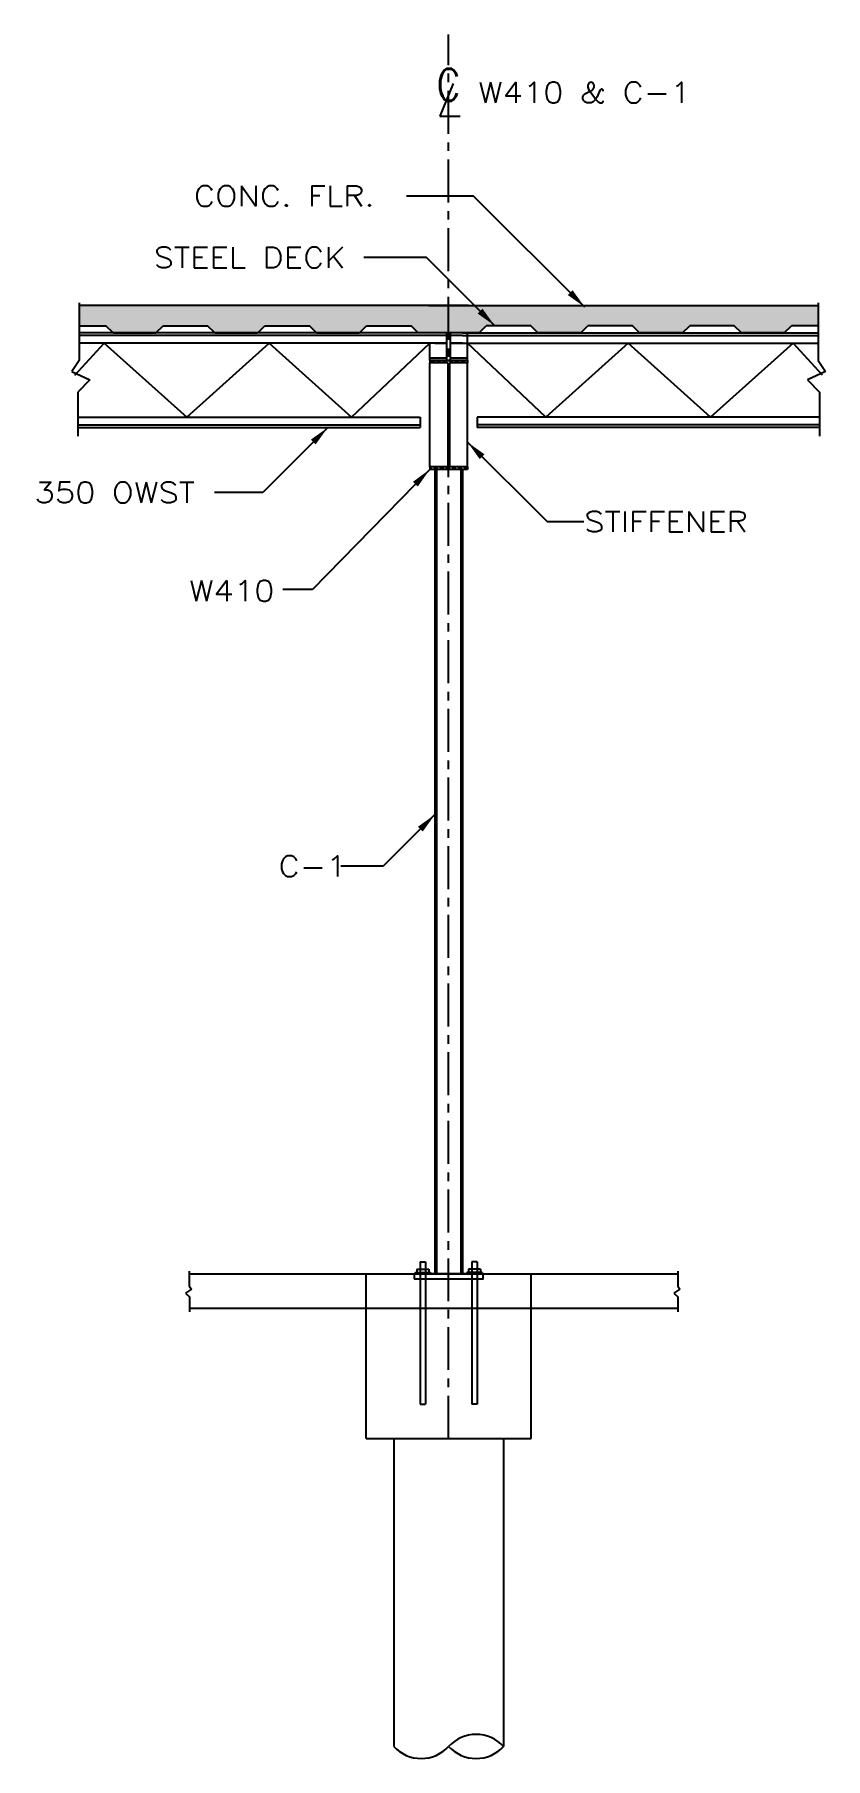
# Model space of a CAD drawing. Header units: inches. Extents: x -229 to 9761, y -1201 to 3580.
# Drawn here: x 601.8 to 717, y 834.9 to 1085.9 of the extents above; entities that cross this region are included whole.
import ezdxf

# ---------------------------------------------------------------- set-up
doc = ezdxf.new("R2010")
doc.units = ezdxf.units.IN
doc.header["$MEASUREMENT"] = 0
doc.linetypes.add('CENTER', pattern=[2, 1.25, -0.25, 0.25, -0.25])
for name, color, linetype in [('C-241-1', 241, 'CONTINUOUS'), ('CENTER', 1, 'CENTER'), ('L1', 1, 'CONTINUOUS'), ('LAYER131A', 131, 'CONTINUOUS'), ('Section-Stiffener', 2, 'CONTINUOUS'), ('Struc_Section_BP', 135, 'CONTINUOUS'), ('Struc_Section_Conc', 71, 'CONTINUOUS'), ('Struc_Section_Dim', 5, 'CONTINUOUS'), ('Struc_Section_Steel', 11, 'CONTINUOUS'), ('Structural_Steel_Deck', 41, 'CONTINUOUS'), ('Structural_Steel_Joist', 21, 'CONTINUOUS'), ('Structural_SteelBeam', 22, 'CONTINUOUS'), ('TEXT', 4, 'CONTINUOUS')]:
    doc.layers.add(name, color=color, linetype=linetype)
doc.styles.add('ROMANS', font='ROMANS.SHX', dxfattribs={"width": 0.8})
doc.styles.add('ROMANS-115', font='romans.shx', dxfattribs={"width": 1.15})
doc.dimstyles.new('48-ROMANS-115', dxfattribs={"dimtxt": 3, "dimasz": 3, "dimexe": 3, "dimexo": 3, "dimgap": 0.0625, "dimtad": 1, "dimdec": 4, "dimzin": 1, "dimdsep": 46, "dimlunit": 4, "dimtxsty": 'ROMANS-115', "dimcen": 0.0625, "dimclrd": 256, "dimclre": 256, "dimclrt": 256, "dimadec": 0, "dimazin": 0, "dimtfac": 1, "dimtdec": 4, "dimtofl": 0, "dimtmove": 0, "dimatfit": 0, "dimfxl": 1, "dimfrac": 2, "dimtolj": 1, "dimtzin": 0, "dimarcsym": 0})
doc.dimstyles.new('48-ROMANS-115-BPV', dxfattribs={"dimtxt": 3, "dimasz": 3, "dimexe": 3, "dimexo": 3, "dimgap": 0.0625, "dimtad": 1, "dimdec": 4, "dimzin": 1, "dimdsep": 46, "dimlunit": 4, "dimtxsty": 'ROMANS-115', "dimcen": 0.0625, "dimclrd": 256, "dimclre": 256, "dimclrt": 256, "dimadec": 0, "dimazin": 0, "dimtfac": 1, "dimtdec": 4, "dimtofl": 0, "dimtmove": 0, "dimatfit": 0, "dimfxl": 1, "dimfrac": 2, "dimtolj": 1, "dimtzin": 0, "dimarcsym": 0})

# ---------------------------------------------------------------- blocks, each defined once
blk = doc.blocks.new('CLMARK')
at = {"layer": 'TEXT'}
for p, q in [((1.52, 4.57), (-3.55, -7.61)), ((-3.55, -7.61), (4.06, -7.61))]:
    blk.add_line(p, q, dxfattribs=at)
at = {"layer": 'TEXT', "style": 'ROMANS', "width": 0.8}
blk.add_text('C', height=12, dxfattribs=at).set_placement((-4.59, -1.9))

msp = doc.modelspace()

# ---------------------------------------------------------------- hatches: boundary and pattern name
at = {"layer": 'Struc_Section_Dim', "ltscale": 2}
h = msp.add_hatch(dxfattribs=at)
h.set_pattern_fill('AR-CONC', color=256, scale=0.2, style=0)
h.set_pattern_definition([(50, (0, 0), (1.4345204, -0.1255043), [0.15, -1.65]), (355, (0, 0), (-0.2775027, 1.5043843), [0.12, -1.32]), (100.4514, (0.1195, -0.0105), (1.1570188, 1.3788791), [0.1274804, -1.4022842]), (46.1842, (0, 0.4), (2.134482, -0.331038), [0.225, -2.475]), (96.6356, (0.1779, 0.3724), (1.8693254, 1.9482357), [0.1912206, -2.103426]), (351.1842, (0, 0.4), (1.869324, 1.9482372), [0.18, -1.98]), (21, (0.2, 0.3), (1.1938141, -0.8052378), [0.15, -1.65]), (326, (0.2, 0.3), (0.4866307, 1.4503001), [0.12, -1.32]), (71.4514, (0.2995, 0.2329), (1.6804453, 0.645061), [0.1274804, -1.4022842]), (37.5, (0, 0), (0.02431971, 0.6657877), [0, -1.304, 0, -1.34, 0, -1.325]), (7.5, (0, 0), (0.52613907, 0.78882342), [0, -0.764, 0, -1.274, 0, -0.505]), (327.5, (-0.446, 0), (1.06764487, -0.04510974), [0, -0.5, 0, -1.56, 0, -2.07]), (317.5, (-0.646, 0), (1.16637234, 0.20020996), [0, -0.65, 0, -1.036, 0, -1.47])])
h.paths.add_polyline_path([(662.123826, 1046.475656), (659.248826, 1046.475656), (608.328386, 1046.475656), (608.328386, 1043.521), (612.223244, 1043.521), (613.268589, 1042.475656), (619.515981, 1042.475656), (620.561326, 1043.521), (627.035744, 1043.521), (628.081089, 1042.475656), (634.328481, 1042.475656), (635.373826, 1043.521), (641.848244, 1043.521), (642.893589, 1042.475656), (649.140981, 1042.475656), (650.186326, 1043.521), (656.660744, 1043.521), (657.706089, 1042.475656), (661.873826, 1042.475656), (662.123826, 1042.475656)])
h.paths.add_polyline_path([(715.919266, 1046.475656), (662.123826, 1046.475656), (662.123826, 1042.475656), (666.541563, 1042.475656), (667.586908, 1043.521), (674.061326, 1043.521), (675.106671, 1042.475656), (681.354063, 1042.475656), (682.399408, 1043.521), (688.873826, 1043.521), (689.919171, 1042.475656), (696.166563, 1042.475656), (697.211908, 1043.521), (703.686326, 1043.521), (704.731671, 1042.475656), (710.979063, 1042.475656), (712.024408, 1043.521), (715.919266, 1043.521)])
at = {"layer": 'Structural_SteelBeam'}
h = msp.add_hatch(dxfattribs=at)
h.set_pattern_fill('STEEL', color=256, scale=5, style=0)
h.set_pattern_definition([(135, (822.0466, 1054.43006), (0.4419417, 0.4419417), []), (135, (822.0466, 1054.74256), (0.4419417, 0.4419417), [])])
h.paths.add_polyline_path([(664.873826, 1038.475656), (664.873826, 1038.100656), (662.248826, 1038.100656), (662.248826, 1022.975656), (664.873826, 1022.975656), (664.873826, 1022.600656), (662.123826, 1022.600656), (662.123826, 1038.475656)])
h.paths.add_polyline_path([(659.373826, 1038.100656), (659.373826, 1038.475656), (662.123826, 1038.475656), (662.123826, 1022.600656), (659.373826, 1022.600656), (659.373826, 1022.975656), (661.998826, 1022.975656), (661.998826, 1038.100656)])

# ---------------------------------------------------------------- linework, layer by layer
at = {"layer": 'C-241-1'}
for p, q in [((657.997743, 907.197305), (657.997743, 906.156068)), ((657.997743, 907.197305), (658.749908, 907.197305)), ((658.749908, 907.197305), (658.749908, 906.156068)), ((665.497743, 907.197305), (665.497743, 906.156068)), ((666.249908, 907.197305), (665.497743, 907.197305)), ((666.249908, 907.197305), (666.249908, 906.156068)), ((657.252898, 905.661223), (659.494754, 905.661223)), ((657.252898, 905.661223), (657.252898, 905.475656)), ((657.252898, 905.475656), (659.494754, 905.475656)), ((657.502898, 906.156068), (659.244754, 906.156068)), ((657.502898, 906.156068), (657.502898, 905.661223)), ((659.244754, 906.156068), (659.244754, 905.661223)), ((659.494754, 905.661223), (659.494754, 905.475656)), ((666.994754, 905.661223), (664.752898, 905.661223)), ((664.752898, 905.661223), (664.752898, 905.475656)), ((666.994754, 905.475656), (664.752898, 905.475656)), ((666.744754, 906.156068), (665.002898, 906.156068)), ((665.002898, 906.156068), (665.002898, 905.661223)), ((666.744754, 906.156068), (666.744754, 905.661223)), ((666.994754, 905.661223), (666.994754, 905.475656))]:
    msp.add_line(p, q, dxfattribs=at)
at = {"layer": 'C-241-1', "ltscale": 2}
for p, q in [((657.997743, 906.156068), (657.997743, 886.475656)), ((658.749908, 906.156068), (658.749908, 886.475656)), ((665.497743, 906.156068), (665.497743, 886.475656)), ((666.249908, 906.156068), (666.249908, 886.475656)), ((657.997743, 886.475656), (658.749908, 886.475656)), ((666.249908, 886.475656), (665.497743, 886.475656))]:
    msp.add_line(p, q, dxfattribs=at)
at = {"layer": 'CENTER', "ltscale": 5}
msp.add_line((662.123826, 881.475656), (662.123826, 1085.930449), dxfattribs=at)
at = {"layer": 'L1'}
for p, q in [((608.328386, 1046.875579), (608.328386, 1038.436099)), ((715.919266, 1046.875579), (715.919266, 1038.436099)), ((608.328386, 1038.436099), (607.271002, 1036.851719)), ((607.271002, 1036.851719), (609.914466, 1035.62039)), ((716.97665, 1036.851719), (714.333186, 1035.62039)), ((715.919266, 1038.436099), (716.97665, 1036.851719)), ((609.914466, 1035.62039), (608.152155, 1033.827172)), ((714.333186, 1035.62039), (716.095497, 1033.827172)), ((608.152155, 1033.827172), (608.152155, 1027.464603)), ((716.095497, 1033.827172), (716.095497, 1027.464603))]:
    msp.add_line(p, q, dxfattribs=at)
at = {"layer": 'LAYER131A'}
for p, q in [((660.123826, 1022.600656), (660.123826, 905.475656)), ((664.123826, 1022.600656), (664.123826, 905.475656)), ((654.137917, 881.475656), (654.137917, 836.648826)), ((654.137917, 881.475656), (670.109734, 881.475656)), ((670.109734, 881.475656), (670.109734, 836.648826))]:
    msp.add_line(p, q, dxfattribs=at)
for centre, start, end in [((658.130872, 840.31874), 222.58603586, 317.41396414), ((666.11678, 832.978912), 42.58603586, 137.41396414), ((666.11678, 840.31874), 222.58603586, 317.41396414)]:
    msp.add_arc(centre, 5.423279, start, end, dxfattribs=at)
at = {"layer": 'Section-Stiffener', "ltscale": 2}
for p, q in [((659.373826, 1022.975656), (659.373826, 1038.100656)), ((664.873826, 1022.975656), (664.873826, 1038.100656))]:
    msp.add_line(p, q, dxfattribs=at)
at = {"layer": 'Struc_Section_BP', "ltscale": 2}
msp.add_lwpolyline([(657.123826, 904.725656), (667.123826, 904.725656), (667.123826, 905.475656), (657.123826, 905.475656)], close=True, dxfattribs=at)
at = {"layer": 'Struc_Section_Conc', "ltscale": 2}
for p, q in [((664.998826, 1046.475656), (608.328386, 1046.475656)), ((659.248826, 1046.475656), (715.919266, 1046.475656)), ((608.328386, 1043.521), (612.223244, 1043.521)), ((613.268589, 1042.475656), (612.223244, 1043.521)), ((613.268589, 1042.475656), (619.486035, 1042.475656)), ((619.515981, 1042.475656), (616.46888, 1042.475656)), ((619.515981, 1042.475656), (620.561326, 1043.521)), ((620.561326, 1043.521), (627.035744, 1043.521)), ((628.081089, 1042.475656), (627.035744, 1043.521)), ((628.081089, 1042.475656), (634.298535, 1042.475656)), ((634.328481, 1042.475656), (631.28138, 1042.475656)), ((634.328481, 1042.475656), (635.373826, 1043.521)), ((635.373826, 1043.521), (641.848244, 1043.521)), ((642.893589, 1042.475656), (641.848244, 1043.521)), ((642.893589, 1042.475656), (649.111035, 1042.475656)), ((649.140981, 1042.475656), (646.09388, 1042.475656)), ((649.140981, 1042.475656), (650.186326, 1043.521)), ((650.186326, 1043.521), (656.660744, 1043.521)), ((657.706089, 1042.475656), (656.660744, 1043.521)), ((666.541563, 1042.475656), (657.706089, 1042.475656)), ((666.541563, 1042.475656), (667.586908, 1043.521)), ((674.061326, 1043.521), (667.586908, 1043.521)), ((675.106671, 1042.475656), (674.061326, 1043.521)), ((675.106671, 1042.475656), (678.153772, 1042.475656)), ((681.354063, 1042.475656), (675.136617, 1042.475656)), ((681.354063, 1042.475656), (682.399408, 1043.521)), ((688.873826, 1043.521), (682.399408, 1043.521)), ((689.919171, 1042.475656), (688.873826, 1043.521)), ((689.919171, 1042.475656), (692.966272, 1042.475656)), ((696.166563, 1042.475656), (689.949117, 1042.475656)), ((696.166563, 1042.475656), (697.211908, 1043.521)), ((703.686326, 1043.521), (697.211908, 1043.521)), ((704.731671, 1042.475656), (703.686326, 1043.521)), ((704.731671, 1042.475656), (707.778772, 1042.475656)), ((710.979063, 1042.475656), (704.761617, 1042.475656)), ((710.979063, 1042.475656), (712.024408, 1043.521)), ((715.919266, 1043.521), (712.024408, 1043.521)), ((624.366103, 905.857823), (624.366103, 903.680582)), ((624.405028, 905.475656), (695.461478, 905.475656)), ((650.123826, 881.475656), (650.123826, 905.475656)), ((674.123826, 881.475656), (674.123826, 905.475656)), ((695.461478, 905.857823), (695.461478, 903.680582)), ((624.677502, 903.252909), (623.821155, 902.63084)), ((623.821155, 902.63084), (624.405028, 902.12541)), ((624.366103, 903.680582), (624.677502, 903.252909)), ((624.405028, 902.12541), (624.405028, 899.928297)), ((695.772877, 903.252909), (694.916531, 902.63084)), ((694.916531, 902.63084), (695.500403, 902.12541)), ((695.461478, 903.680582), (695.772877, 903.252909)), ((695.500403, 902.12541), (695.500403, 899.928297)), ((624.405028, 900.475656), (695.500403, 900.475656)), ((650.123826, 881.475656), (674.123826, 881.475656))]:
    msp.add_line(p, q, dxfattribs=at)
at = {"layer": 'Struc_Section_Steel', "ltscale": 4}
for p, q in [((660.373826, 1022.600656), (660.373826, 905.475656)), ((663.873826, 1022.600656), (663.873826, 905.475656))]:
    msp.add_line(p, q, dxfattribs=at)
at = {"layer": 'Structural_Steel_Deck'}
for p, q in [((619.515981, 1042.475656), (616.46888, 1042.475656)), ((704.731671, 1042.475656), (707.778772, 1042.475656))]:
    msp.add_line(p, q, dxfattribs=at)
at = {"layer": 'Structural_Steel_Joist'}
for p, q in [((661.873826, 1042.475656), (608.328386, 1042.475656)), ((661.873826, 1042.100656), (608.328386, 1042.100656)), ((661.873826, 1038.475656), (661.873826, 1042.475656)), ((664.123826, 1042.475656), (662.373826, 1042.475656)), ((662.373826, 1038.475656), (662.373826, 1042.475656)), ((664.123826, 1042.100656), (662.373826, 1042.100656)), ((664.123826, 1042.475656), (715.919266, 1042.475656)), ((664.123826, 1042.100656), (715.919266, 1042.100656)), ((664.873826, 1038.475656), (664.873826, 1042.475656)), ((607.689637, 1036.307367), (611.998826, 1040.975656)), ((661.873826, 1040.975656), (608.328386, 1040.975656)), ((611.998826, 1040.975656), (623.998826, 1030.195656)), ((623.998826, 1030.195656), (635.998826, 1040.975656)), ((635.998826, 1040.975656), (647.998826, 1030.195656)), ((647.998826, 1030.195656), (659.373826, 1040.975656)), ((659.373826, 1038.475656), (659.373826, 1040.975656)), ((660.123826, 1040.975656), (661.873826, 1040.975656)), ((664.123826, 1040.975656), (662.373826, 1040.975656)), ((662.373826, 1040.975656), (715.919266, 1040.975656)), ((676.248826, 1030.195656), (664.873826, 1040.975656)), ((688.248826, 1040.975656), (676.248826, 1030.195656)), ((700.248826, 1030.195656), (688.248826, 1040.975656)), ((712.248826, 1040.975656), (700.248826, 1030.195656)), ((716.558015, 1036.307367), (712.248826, 1040.975656)), ((659.373826, 1038.850656), (661.873826, 1038.850656)), ((664.873826, 1038.475656), (659.373826, 1038.475656)), ((662.373826, 1038.850656), (664.873826, 1038.850656)), ((608.152155, 1030.195656), (657.998826, 1030.195656)), ((657.998826, 1030.195656), (657.998826, 1028.695656)), ((716.095497, 1030.195656), (666.248826, 1030.195656)), ((666.248826, 1030.195656), (666.248826, 1028.695656)), ((608.152155, 1029.070656), (657.998826, 1029.070656)), ((608.152155, 1028.695656), (657.998826, 1028.695656)), ((716.095497, 1029.070656), (666.248826, 1029.070656)), ((716.095497, 1028.695656), (666.248826, 1028.695656))]:
    msp.add_line(p, q, dxfattribs=at)
at = {"layer": 'Structural_SteelBeam'}
for p, q in [((664.873826, 1038.475656), (659.373826, 1038.475656)), ((659.373826, 1038.475656), (659.373826, 1038.100656)), ((661.998826, 1038.100656), (659.373826, 1038.100656)), ((661.998826, 1038.100656), (661.998826, 1022.975656)), ((662.248826, 1038.100656), (662.248826, 1022.975656)), ((664.873826, 1038.100656), (662.248826, 1038.100656)), ((664.873826, 1038.475656), (664.873826, 1038.100656)), ((661.998826, 1022.975656), (659.373826, 1022.975656)), ((659.373826, 1022.975656), (659.373826, 1022.600656)), ((664.873826, 1022.600656), (659.373826, 1022.600656)), ((664.873826, 1022.975656), (662.248826, 1022.975656)), ((664.873826, 1022.975656), (664.873826, 1022.600656))]:
    msp.add_line(p, q, dxfattribs=at)

# ---------------------------------------------------------------- block references
at = {"layer": 'Struc_Section_Dim', "ltscale": 2, "xscale": 0.390625, "yscale": 0.390625, "zscale": 0.390625}
msp.add_blockref('CLMARK', (662.204213, 1077.005267), dxfattribs=at)

# ---------------------------------------------------------------- texts
at = {"layer": 'Section-Stiffener', "ltscale": 2, "insert": (681.855962, 1016.492787), "char_height": 3, "attachment_point": 1, "style": 'ROMANS-115'}
msp.add_mtext('\\A1;STIFFENER', dxfattribs=at)
at = {"layer": 'Struc_Section_Dim', "ltscale": 2, "char_height": 3, "attachment_point": 1, "style": 'ROMANS-115'}
for s, insert in [('W410 & C-1', (666.431528, 1078.9857)), ('CONC. FLR.', (625.038851, 1063.907618)), ('STEEL DECK', (619.180138, 1054.944479)), ('\\A1;350 OWST', (601.837939, 1020.747751)), ('W410', (624.355995, 1006.417473)), ('\\A1;C-1', (637.348113, 966.314506))]:
    msp.add_mtext(s, dxfattribs=dict(at, insert=insert))

# ---------------------------------------------------------------- leaders
at = {"layer": 'Section-Stiffener', "ltscale": 2, "annotation_type": 0, "has_hookline": 1, "hookline_direction": 0, "text_width": 25.464286}
msp.add_leader([(664.873826, 1026.564491), (676.44553, 1014.992787), (681.793462, 1014.992787)], dimstyle='48-ROMANS-115', override={"dimgap": 0.0625, "dimtad": 0}, dxfattribs=at)
at = {"layer": 'Struc_Section_Dim', "ltscale": 2, "annotation_type": 0, "has_hookline": 1, "hookline_direction": 1}
for points, dimstyle, override, text_width in [([(681.939276, 1046.22102), (665.752677, 1062.407618), (655.987065, 1062.407618)], '48-ROMANS-115', {"dimgap": 0.0625, "dimtad": 0}, 28.914286), ([(668.824649, 1043.521), (658.90117, 1053.444479), (649.799781, 1053.444479)], '48-ROMANS-115', {"dimgap": 0.0625, "dimtad": 0}, 30.885714), ([(644.525247, 1028.695656), (635.077343, 1019.247751), (628.021867, 1019.247751)], '48-ROMANS-115', {"dimgap": 0.0625, "dimtad": 0}, 26.121429), ([(660.123826, 972.341421), (652.596911, 964.814506), (646.446328, 964.814506)], '48-ROMANS-115-BPV', {"dimgap": 0.0625, "dimtad": 0, "dimse1": 1, "dimse2": 1}, 9.035714)]:
    msp.add_leader(points, dimstyle=dimstyle, override=override, dxfattribs=dict(at, text_width=text_width))
at = {"layer": 'Struc_Section_Dim', "ltscale": 2}
msp.add_leader([(659.373826, 1022.600656), (642.297546, 1005.111655), (637.980013, 1005.111655)], dimstyle='48-ROMANS-115', override={"dimgap": 0.0625, "dimtad": 0}, dxfattribs=at)

doc.saveas('drawing.dxf')
